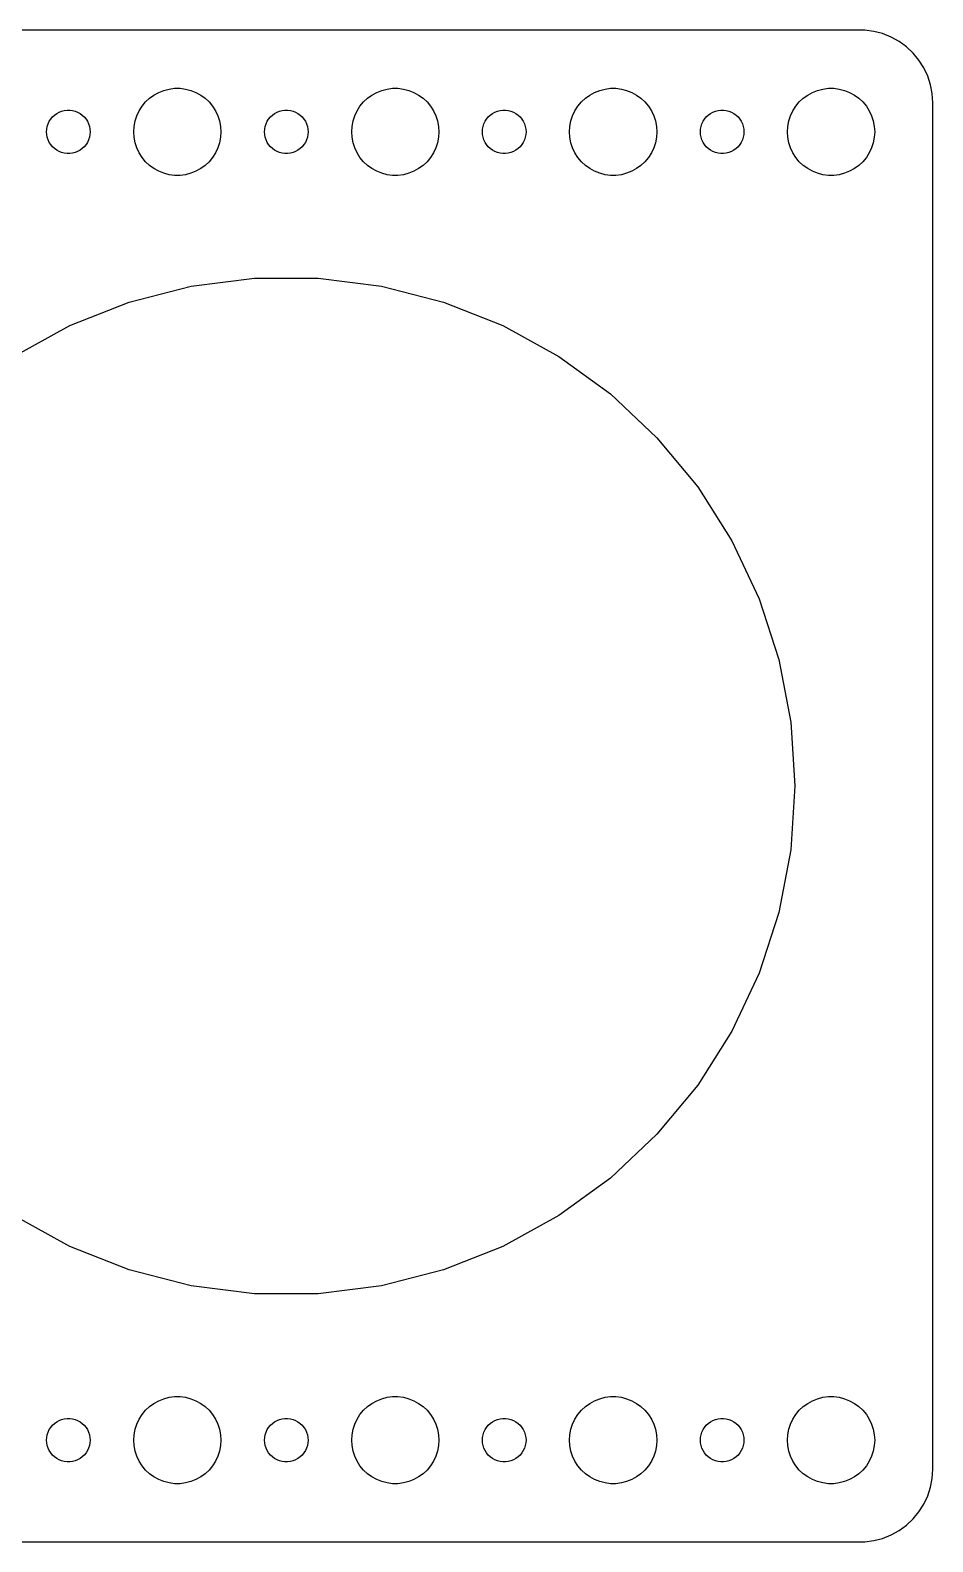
# Model space of a CAD drawing. Header units: metres. Extents: x -120 to 120, y 62 to 166.
# Drawn here: x 57.4 to 119.5, y 62 to 166 of the extents above; entities that cross this region are included whole.
import ezdxf

# ---------------------------------------------------------------- set-up
doc = ezdxf.new("R2010")
doc.units = ezdxf.units.M

msp = doc.modelspace()

# ---------------------------------------------------------------- linework, layer by layer
for p, q in [((114.814, 165.99), (-114.814, 165.99)), ((115.437, 165.911), (114.814, 165.99)), ((116.045, 165.755), (115.437, 165.911)), ((116.629, 165.524), (116.045, 165.755)), ((117.179, 165.222), (116.629, 165.524)), ((117.687, 164.853), (117.179, 165.222)), ((118.145, 164.423), (117.687, 164.853)), ((118.545, 163.939), (118.145, 164.423)), ((118.882, 163.409), (118.545, 163.939)), ((119.149, 162.841), (118.882, 163.409)), ((119.343, 162.243), (119.149, 162.841)), ((119.461, 161.627), (119.343, 162.243)), ((65.3131, 161.054), (65.5877, 161.312)), ((65.5877, 161.312), (65.8925, 161.533)), ((65.8925, 161.533), (66.2227, 161.714)), ((66.2227, 161.714), (66.573, 161.853)), ((66.573, 161.853), (66.9379, 161.947)), ((66.9379, 161.947), (67.3116, 161.994)), ((67.3116, 161.994), (67.6884, 161.994)), ((67.6884, 161.994), (68.0621, 161.947)), ((68.0621, 161.947), (68.427, 161.853)), ((68.427, 161.853), (68.7773, 161.714)), ((68.7773, 161.714), (69.1075, 161.533)), ((69.1075, 161.533), (69.4123, 161.312)), ((69.4123, 161.312), (69.6869, 161.054)), ((80.3131, 161.054), (80.5877, 161.312)), ((80.5877, 161.312), (80.8925, 161.533)), ((80.8925, 161.533), (81.2227, 161.714)), ((81.2227, 161.714), (81.573, 161.853)), ((81.573, 161.853), (81.9379, 161.947)), ((81.9379, 161.947), (82.3116, 161.994)), ((82.3116, 161.994), (82.6884, 161.994)), ((82.6884, 161.994), (83.0621, 161.947)), ((83.0621, 161.947), (83.427, 161.853)), ((83.427, 161.853), (83.7773, 161.714)), ((83.7773, 161.714), (84.1075, 161.533)), ((84.1075, 161.533), (84.4123, 161.312)), ((84.4123, 161.312), (84.6869, 161.054)), ((95.3131, 161.054), (95.5877, 161.312)), ((95.5877, 161.312), (95.8925, 161.533)), ((95.8925, 161.533), (96.2227, 161.714)), ((96.2227, 161.714), (96.573, 161.853)), ((96.573, 161.853), (96.9379, 161.947)), ((96.9379, 161.947), (97.3116, 161.994)), ((97.3116, 161.994), (97.6884, 161.994)), ((97.6884, 161.994), (98.0621, 161.947)), ((98.0621, 161.947), (98.427, 161.853)), ((98.427, 161.853), (98.7773, 161.714)), ((98.7773, 161.714), (99.1075, 161.533)), ((99.1075, 161.533), (99.4123, 161.312)), ((99.4123, 161.312), (99.6869, 161.054)), ((110.313, 161.054), (110.588, 161.312)), ((110.588, 161.312), (110.893, 161.533)), ((110.893, 161.533), (111.223, 161.714)), ((111.223, 161.714), (111.573, 161.853)), ((111.573, 161.853), (111.938, 161.947)), ((111.938, 161.947), (112.312, 161.994)), ((112.312, 161.994), (112.688, 161.994)), ((112.688, 161.994), (113.062, 161.947)), ((113.062, 161.947), (113.427, 161.853)), ((113.427, 161.853), (113.777, 161.714)), ((113.777, 161.714), (114.107, 161.533)), ((114.107, 161.533), (114.412, 161.312)), ((114.412, 161.312), (114.687, 161.054)), ((119.5, 161), (119.461, 161.627)), ((58.9065, 160.027), (59.0439, 160.156)), ((59.0439, 160.156), (59.1963, 160.266)), ((59.1963, 160.266), (59.3613, 160.357)), ((59.3613, 160.357), (59.5365, 160.427)), ((59.5365, 160.427), (59.7189, 160.473)), ((59.7189, 160.473), (59.9058, 160.497)), ((59.9058, 160.497), (60.0942, 160.497)), ((60.0942, 160.497), (60.2811, 160.473)), ((60.2811, 160.473), (60.4635, 160.427)), ((60.4635, 160.427), (60.6387, 160.357)), ((60.6387, 160.357), (60.8037, 160.266)), ((60.8037, 160.266), (60.9561, 160.156)), ((60.9561, 160.156), (61.0934, 160.027)), ((64.7107, 160.104), (64.8711, 160.445)), ((64.8711, 160.445), (65.073, 160.763)), ((65.073, 160.763), (65.3131, 161.054)), ((69.6869, 161.054), (69.927, 160.763)), ((69.927, 160.763), (70.1289, 160.445)), ((70.1289, 160.445), (70.2893, 160.104)), ((73.9065, 160.027), (74.0439, 160.156)), ((74.0439, 160.156), (74.1963, 160.266)), ((74.1963, 160.266), (74.3613, 160.357)), ((74.3613, 160.357), (74.5365, 160.427)), ((74.5365, 160.427), (74.7189, 160.473)), ((74.7189, 160.473), (74.9058, 160.497)), ((74.9058, 160.497), (75.0942, 160.497)), ((75.0942, 160.497), (75.2811, 160.473)), ((75.2811, 160.473), (75.4635, 160.427)), ((75.4635, 160.427), (75.6387, 160.357)), ((75.6387, 160.357), (75.8037, 160.266)), ((75.8037, 160.266), (75.9561, 160.156)), ((75.9561, 160.156), (76.0934, 160.027)), ((79.7107, 160.104), (79.8711, 160.445)), ((79.8711, 160.445), (80.073, 160.763)), ((80.073, 160.763), (80.3131, 161.054)), ((84.6869, 161.054), (84.927, 160.763)), ((84.927, 160.763), (85.1289, 160.445)), ((85.1289, 160.445), (85.2893, 160.104)), ((88.9065, 160.027), (89.0439, 160.156)), ((89.0439, 160.156), (89.1963, 160.266)), ((89.1963, 160.266), (89.3613, 160.357)), ((89.3613, 160.357), (89.5365, 160.427)), ((89.5365, 160.427), (89.7189, 160.473)), ((89.7189, 160.473), (89.9058, 160.497)), ((89.9058, 160.497), (90.0942, 160.497)), ((90.0942, 160.497), (90.2811, 160.473)), ((90.2811, 160.473), (90.4635, 160.427)), ((90.4635, 160.427), (90.6387, 160.357)), ((90.6387, 160.357), (90.8037, 160.266)), ((90.8037, 160.266), (90.9561, 160.156)), ((90.9561, 160.156), (91.0934, 160.027)), ((94.7107, 160.104), (94.8711, 160.445)), ((94.8711, 160.445), (95.073, 160.763)), ((95.073, 160.763), (95.3131, 161.054)), ((99.6869, 161.054), (99.927, 160.763)), ((99.927, 160.763), (100.129, 160.445)), ((100.129, 160.445), (100.289, 160.104)), ((103.907, 160.027), (104.044, 160.156)), ((104.044, 160.156), (104.196, 160.266)), ((104.196, 160.266), (104.361, 160.357)), ((104.361, 160.357), (104.536, 160.427)), ((104.536, 160.427), (104.719, 160.473)), ((104.719, 160.473), (104.906, 160.497)), ((104.906, 160.497), (105.094, 160.497)), ((105.094, 160.497), (105.281, 160.473)), ((105.281, 160.473), (105.464, 160.427)), ((105.464, 160.427), (105.639, 160.357)), ((105.639, 160.357), (105.804, 160.266)), ((105.804, 160.266), (105.956, 160.156)), ((105.956, 160.156), (106.093, 160.027)), ((109.711, 160.104), (109.871, 160.445)), ((109.871, 160.445), (110.073, 160.763)), ((110.073, 160.763), (110.313, 161.054)), ((114.687, 161.054), (114.927, 160.763)), ((114.927, 160.763), (115.129, 160.445)), ((115.129, 160.445), (115.289, 160.104)), ((119.5, 67), (119.5, 161)), ((58.5, 159), (58.5118, 159.188)), ((58.5118, 159.188), (58.5471, 159.373)), ((58.5471, 159.373), (58.6053, 159.552)), ((58.6053, 159.552), (58.6855, 159.723)), ((58.6855, 159.723), (58.7865, 159.882)), ((58.7865, 159.882), (58.9065, 160.027)), ((61.0934, 160.027), (61.2135, 159.882)), ((61.2135, 159.882), (61.3145, 159.723)), ((61.3145, 159.723), (61.3947, 159.552)), ((61.3947, 159.552), (61.4529, 159.373)), ((61.4529, 159.373), (61.4882, 159.188)), ((61.4882, 159.188), (61.5, 159)), ((64.5, 159), (64.5237, 159.376)), ((64.5237, 159.376), (64.5943, 159.746)), ((64.5943, 159.746), (64.7107, 160.104)), ((70.2893, 160.104), (70.4057, 159.746)), ((70.4057, 159.746), (70.4763, 159.376)), ((70.4763, 159.376), (70.5, 159)), ((73.5, 159), (73.5118, 159.188)), ((73.5118, 159.188), (73.5471, 159.373)), ((73.5471, 159.373), (73.6053, 159.552)), ((73.6053, 159.552), (73.6855, 159.723)), ((73.6855, 159.723), (73.7865, 159.882)), ((73.7865, 159.882), (73.9065, 160.027)), ((76.0934, 160.027), (76.2135, 159.882)), ((76.2135, 159.882), (76.3145, 159.723)), ((76.3145, 159.723), (76.3947, 159.552)), ((76.3947, 159.552), (76.4529, 159.373)), ((76.4529, 159.373), (76.4882, 159.188)), ((76.4882, 159.188), (76.5, 159)), ((79.5, 159), (79.5237, 159.376)), ((79.5237, 159.376), (79.5943, 159.746)), ((79.5943, 159.746), (79.7107, 160.104)), ((85.2893, 160.104), (85.4057, 159.746)), ((85.4057, 159.746), (85.4763, 159.376)), ((85.4763, 159.376), (85.5, 159)), ((88.5, 159), (88.5118, 159.188)), ((88.5118, 159.188), (88.5471, 159.373)), ((88.5471, 159.373), (88.6053, 159.552)), ((88.6053, 159.552), (88.6855, 159.723)), ((88.6855, 159.723), (88.7865, 159.882)), ((88.7865, 159.882), (88.9065, 160.027)), ((91.0934, 160.027), (91.2135, 159.882)), ((91.2135, 159.882), (91.3145, 159.723)), ((91.3145, 159.723), (91.3947, 159.552)), ((91.3947, 159.552), (91.4529, 159.373)), ((91.4529, 159.373), (91.4882, 159.188)), ((91.4882, 159.188), (91.5, 159)), ((94.5, 159), (94.5237, 159.376)), ((94.5237, 159.376), (94.5943, 159.746)), ((94.5943, 159.746), (94.7107, 160.104)), ((100.289, 160.104), (100.406, 159.746)), ((100.406, 159.746), (100.476, 159.376)), ((100.476, 159.376), (100.5, 159)), ((103.5, 159), (103.512, 159.188)), ((103.512, 159.188), (103.547, 159.373)), ((103.547, 159.373), (103.605, 159.552)), ((103.605, 159.552), (103.686, 159.723)), ((103.686, 159.723), (103.786, 159.882)), ((103.786, 159.882), (103.907, 160.027)), ((106.093, 160.027), (106.214, 159.882)), ((106.214, 159.882), (106.314, 159.723)), ((106.314, 159.723), (106.395, 159.552)), ((106.395, 159.552), (106.453, 159.373)), ((106.453, 159.373), (106.488, 159.188)), ((106.488, 159.188), (106.5, 159)), ((109.5, 159), (109.524, 159.376)), ((109.524, 159.376), (109.594, 159.746)), ((109.594, 159.746), (109.711, 160.104)), ((115.289, 160.104), (115.406, 159.746)), ((115.406, 159.746), (115.476, 159.376)), ((115.476, 159.376), (115.5, 159)), ((58.5118, 158.812), (58.5, 159)), ((58.5471, 158.627), (58.5118, 158.812)), ((58.6053, 158.448), (58.5471, 158.627)), ((58.6855, 158.277), (58.6053, 158.448)), ((58.7865, 158.118), (58.6855, 158.277)), ((58.9065, 157.973), (58.7865, 158.118)), ((61.2135, 158.118), (61.0934, 157.973)), ((61.3145, 158.277), (61.2135, 158.118)), ((61.3947, 158.448), (61.3145, 158.277)), ((61.4529, 158.627), (61.3947, 158.448)), ((61.4882, 158.812), (61.4529, 158.627)), ((61.5, 159), (61.4882, 158.812)), ((64.5237, 158.624), (64.5, 159)), ((64.5943, 158.254), (64.5237, 158.624)), ((64.7107, 157.896), (64.5943, 158.254)), ((70.4057, 158.254), (70.2893, 157.896)), ((70.4763, 158.624), (70.4057, 158.254)), ((70.5, 159), (70.4763, 158.624)), ((73.5118, 158.812), (73.5, 159)), ((73.5471, 158.627), (73.5118, 158.812)), ((73.6053, 158.448), (73.5471, 158.627)), ((73.6855, 158.277), (73.6053, 158.448)), ((73.7865, 158.118), (73.6855, 158.277)), ((73.9065, 157.973), (73.7865, 158.118)), ((76.2135, 158.118), (76.0934, 157.973)), ((76.3145, 158.277), (76.2135, 158.118)), ((76.3947, 158.448), (76.3145, 158.277)), ((76.4529, 158.627), (76.3947, 158.448)), ((76.4882, 158.812), (76.4529, 158.627)), ((76.5, 159), (76.4882, 158.812)), ((79.5237, 158.624), (79.5, 159)), ((79.5943, 158.254), (79.5237, 158.624)), ((79.7107, 157.896), (79.5943, 158.254)), ((85.4057, 158.254), (85.2893, 157.896)), ((85.4763, 158.624), (85.4057, 158.254)), ((85.5, 159), (85.4763, 158.624)), ((88.5118, 158.812), (88.5, 159)), ((88.5471, 158.627), (88.5118, 158.812)), ((88.6053, 158.448), (88.5471, 158.627)), ((88.6855, 158.277), (88.6053, 158.448)), ((88.7865, 158.118), (88.6855, 158.277)), ((88.9065, 157.973), (88.7865, 158.118)), ((91.2135, 158.118), (91.0934, 157.973)), ((91.3145, 158.277), (91.2135, 158.118)), ((91.3947, 158.448), (91.3145, 158.277)), ((91.4529, 158.627), (91.3947, 158.448)), ((91.4882, 158.812), (91.4529, 158.627)), ((91.5, 159), (91.4882, 158.812)), ((94.5237, 158.624), (94.5, 159)), ((94.5943, 158.254), (94.5237, 158.624)), ((94.7107, 157.896), (94.5943, 158.254)), ((100.406, 158.254), (100.289, 157.896)), ((100.476, 158.624), (100.406, 158.254)), ((100.5, 159), (100.476, 158.624)), ((103.512, 158.812), (103.5, 159)), ((103.547, 158.627), (103.512, 158.812)), ((103.605, 158.448), (103.547, 158.627)), ((103.686, 158.277), (103.605, 158.448)), ((103.786, 158.118), (103.686, 158.277)), ((103.907, 157.973), (103.786, 158.118)), ((106.214, 158.118), (106.093, 157.973)), ((106.314, 158.277), (106.214, 158.118)), ((106.395, 158.448), (106.314, 158.277)), ((106.453, 158.627), (106.395, 158.448)), ((106.488, 158.812), (106.453, 158.627)), ((106.5, 159), (106.488, 158.812)), ((109.524, 158.624), (109.5, 159)), ((109.594, 158.254), (109.524, 158.624)), ((109.711, 157.896), (109.594, 158.254)), ((115.406, 158.254), (115.289, 157.896)), ((115.476, 158.624), (115.406, 158.254)), ((115.5, 159), (115.476, 158.624)), ((59.0439, 157.844), (58.9065, 157.973)), ((59.1963, 157.734), (59.0439, 157.844)), ((59.3613, 157.643), (59.1963, 157.734)), ((59.5365, 157.573), (59.3613, 157.643)), ((59.7189, 157.527), (59.5365, 157.573)), ((59.9058, 157.503), (59.7189, 157.527)), ((60.0942, 157.503), (59.9058, 157.503)), ((60.2811, 157.527), (60.0942, 157.503)), ((60.4635, 157.573), (60.2811, 157.527)), ((60.6387, 157.643), (60.4635, 157.573)), ((60.8037, 157.734), (60.6387, 157.643)), ((60.9561, 157.844), (60.8037, 157.734)), ((61.0934, 157.973), (60.9561, 157.844)), ((64.8711, 157.555), (64.7107, 157.896)), ((65.073, 157.237), (64.8711, 157.555)), ((65.3131, 156.946), (65.073, 157.237)), ((69.927, 157.237), (69.6869, 156.946)), ((70.1289, 157.555), (69.927, 157.237)), ((70.2893, 157.896), (70.1289, 157.555)), ((74.0439, 157.844), (73.9065, 157.973)), ((74.1963, 157.734), (74.0439, 157.844)), ((74.3613, 157.643), (74.1963, 157.734)), ((74.5365, 157.573), (74.3613, 157.643)), ((74.7189, 157.527), (74.5365, 157.573)), ((74.9058, 157.503), (74.7189, 157.527)), ((75.0942, 157.503), (74.9058, 157.503)), ((75.2811, 157.527), (75.0942, 157.503)), ((75.4635, 157.573), (75.2811, 157.527)), ((75.6387, 157.643), (75.4635, 157.573)), ((75.8037, 157.734), (75.6387, 157.643)), ((75.9561, 157.844), (75.8037, 157.734)), ((76.0934, 157.973), (75.9561, 157.844)), ((79.8711, 157.555), (79.7107, 157.896)), ((80.073, 157.237), (79.8711, 157.555)), ((80.3131, 156.946), (80.073, 157.237)), ((84.927, 157.237), (84.6869, 156.946)), ((85.1289, 157.555), (84.927, 157.237)), ((85.2893, 157.896), (85.1289, 157.555)), ((89.0439, 157.844), (88.9065, 157.973)), ((89.1963, 157.734), (89.0439, 157.844)), ((89.3613, 157.643), (89.1963, 157.734)), ((89.5365, 157.573), (89.3613, 157.643)), ((89.7189, 157.527), (89.5365, 157.573)), ((89.9058, 157.503), (89.7189, 157.527)), ((90.0942, 157.503), (89.9058, 157.503)), ((90.2811, 157.527), (90.0942, 157.503)), ((90.4635, 157.573), (90.2811, 157.527)), ((90.6387, 157.643), (90.4635, 157.573)), ((90.8037, 157.734), (90.6387, 157.643)), ((90.9561, 157.844), (90.8037, 157.734)), ((91.0934, 157.973), (90.9561, 157.844)), ((94.8711, 157.555), (94.7107, 157.896)), ((95.073, 157.237), (94.8711, 157.555)), ((95.3131, 156.946), (95.073, 157.237)), ((99.927, 157.237), (99.6869, 156.946)), ((100.129, 157.555), (99.927, 157.237)), ((100.289, 157.896), (100.129, 157.555)), ((104.044, 157.844), (103.907, 157.973)), ((104.196, 157.734), (104.044, 157.844)), ((104.361, 157.643), (104.196, 157.734)), ((104.536, 157.573), (104.361, 157.643)), ((104.719, 157.527), (104.536, 157.573)), ((104.906, 157.503), (104.719, 157.527)), ((105.094, 157.503), (104.906, 157.503)), ((105.281, 157.527), (105.094, 157.503)), ((105.464, 157.573), (105.281, 157.527)), ((105.639, 157.643), (105.464, 157.573)), ((105.804, 157.734), (105.639, 157.643)), ((105.956, 157.844), (105.804, 157.734)), ((106.093, 157.973), (105.956, 157.844)), ((109.871, 157.555), (109.711, 157.896)), ((110.073, 157.237), (109.871, 157.555)), ((110.313, 156.946), (110.073, 157.237)), ((114.927, 157.237), (114.687, 156.946)), ((115.129, 157.555), (114.927, 157.237)), ((115.289, 157.896), (115.129, 157.555)), ((65.5877, 156.688), (65.3131, 156.946)), ((65.8925, 156.467), (65.5877, 156.688)), ((66.2227, 156.286), (65.8925, 156.467)), ((66.573, 156.147), (66.2227, 156.286)), ((66.9379, 156.053), (66.573, 156.147)), ((67.3116, 156.006), (66.9379, 156.053)), ((67.6884, 156.006), (67.3116, 156.006)), ((68.0621, 156.053), (67.6884, 156.006)), ((68.427, 156.147), (68.0621, 156.053)), ((68.7773, 156.286), (68.427, 156.147)), ((69.1075, 156.467), (68.7773, 156.286)), ((69.4123, 156.688), (69.1075, 156.467)), ((69.6869, 156.946), (69.4123, 156.688)), ((80.5877, 156.688), (80.3131, 156.946)), ((80.8925, 156.467), (80.5877, 156.688)), ((81.2227, 156.286), (80.8925, 156.467)), ((81.573, 156.147), (81.2227, 156.286)), ((81.9379, 156.053), (81.573, 156.147)), ((82.3116, 156.006), (81.9379, 156.053)), ((82.6884, 156.006), (82.3116, 156.006)), ((83.0621, 156.053), (82.6884, 156.006)), ((83.427, 156.147), (83.0621, 156.053)), ((83.7773, 156.286), (83.427, 156.147)), ((84.1075, 156.467), (83.7773, 156.286)), ((84.4123, 156.688), (84.1075, 156.467)), ((84.6869, 156.946), (84.4123, 156.688)), ((95.5877, 156.688), (95.3131, 156.946)), ((95.8925, 156.467), (95.5877, 156.688)), ((96.2227, 156.286), (95.8925, 156.467)), ((96.573, 156.147), (96.2227, 156.286)), ((96.9379, 156.053), (96.573, 156.147)), ((97.3116, 156.006), (96.9379, 156.053)), ((97.6884, 156.006), (97.3116, 156.006)), ((98.0621, 156.053), (97.6884, 156.006)), ((98.427, 156.147), (98.0621, 156.053)), ((98.7773, 156.286), (98.427, 156.147)), ((99.1075, 156.467), (98.7773, 156.286)), ((99.4123, 156.688), (99.1075, 156.467)), ((99.6869, 156.946), (99.4123, 156.688)), ((110.588, 156.688), (110.313, 156.946)), ((110.893, 156.467), (110.588, 156.688)), ((111.223, 156.286), (110.893, 156.467)), ((111.573, 156.147), (111.223, 156.286)), ((111.938, 156.053), (111.573, 156.147)), ((112.312, 156.006), (111.938, 156.053)), ((112.688, 156.006), (112.312, 156.006)), ((113.062, 156.053), (112.688, 156.006)), ((113.427, 156.147), (113.062, 156.053)), ((113.777, 156.286), (113.427, 156.147)), ((114.107, 156.467), (113.777, 156.286)), ((114.412, 156.688), (114.107, 156.467)), ((114.687, 156.946), (114.412, 156.688)), ((68.4417, 148.38), (72.8023, 148.931)), ((72.8023, 148.931), (77.1977, 148.931)), ((77.1977, 148.931), (81.5583, 148.38)), ((64.1844, 147.287), (68.4417, 148.38)), ((81.5583, 148.38), (85.8156, 147.287)), ((60.0977, 145.669), (64.1844, 147.287)), ((85.8156, 147.287), (89.9023, 145.669)), ((56.2461, 143.551), (60.0977, 145.669)), ((89.9023, 145.669), (93.7539, 143.551)), ((93.7539, 143.551), (97.3098, 140.968)), ((97.3098, 140.968), (100.514, 137.959)), ((100.514, 137.959), (103.316, 134.572)), ((103.316, 134.572), (105.671, 130.861)), ((105.671, 130.861), (107.542, 126.884)), ((107.542, 126.884), (108.9, 122.704)), ((108.9, 122.704), (109.724, 118.387)), ((109.724, 118.387), (110, 114)), ((110, 114), (109.724, 109.613)), ((109.724, 109.613), (108.9, 105.296)), ((108.9, 105.296), (107.542, 101.116)), ((107.542, 101.116), (105.671, 97.1386)), ((105.671, 97.1386), (103.316, 93.4275)), ((103.316, 93.4275), (100.514, 90.0409)), ((100.514, 90.0409), (97.3098, 87.032)), ((97.3098, 87.032), (93.7539, 84.4485)), ((60.0977, 82.3311), (56.2461, 84.4485)), ((93.7539, 84.4485), (89.9023, 82.3311)), ((64.1844, 80.713), (60.0977, 82.3311)), ((89.9023, 82.3311), (85.8156, 80.713)), ((68.4417, 79.6199), (64.1844, 80.713)), ((85.8156, 80.713), (81.5583, 79.6199)), ((72.8023, 79.0691), (68.4417, 79.6199)), ((77.1977, 79.0691), (72.8023, 79.0691)), ((81.5583, 79.6199), (77.1977, 79.0691)), ((66.2227, 71.7145), (66.573, 71.8532)), ((66.573, 71.8532), (66.9379, 71.9469)), ((66.9379, 71.9469), (67.3116, 71.9941)), ((67.3116, 71.9941), (67.6884, 71.9941)), ((67.6884, 71.9941), (68.0621, 71.9469)), ((68.0621, 71.9469), (68.427, 71.8532)), ((68.427, 71.8532), (68.7773, 71.7145)), ((81.2227, 71.7145), (81.573, 71.8532)), ((81.573, 71.8532), (81.9379, 71.9469)), ((81.9379, 71.9469), (82.3116, 71.9941)), ((82.3116, 71.9941), (82.6884, 71.9941)), ((82.6884, 71.9941), (83.0621, 71.9469)), ((83.0621, 71.9469), (83.427, 71.8532)), ((83.427, 71.8532), (83.7773, 71.7145)), ((96.2227, 71.7145), (96.573, 71.8532)), ((96.573, 71.8532), (96.9379, 71.9469)), ((96.9379, 71.9469), (97.3116, 71.9941)), ((97.3116, 71.9941), (97.6884, 71.9941)), ((97.6884, 71.9941), (98.0621, 71.9469)), ((98.0621, 71.9469), (98.427, 71.8532)), ((98.427, 71.8532), (98.7773, 71.7145)), ((111.223, 71.7145), (111.573, 71.8532)), ((111.573, 71.8532), (111.938, 71.9469)), ((111.938, 71.9469), (112.312, 71.9941)), ((112.312, 71.9941), (112.688, 71.9941)), ((112.688, 71.9941), (113.062, 71.9469)), ((113.062, 71.9469), (113.427, 71.8532)), ((113.427, 71.8532), (113.777, 71.7145)), ((64.8711, 70.4453), (65.073, 70.7634)), ((65.073, 70.7634), (65.3131, 71.0536)), ((65.3131, 71.0536), (65.5877, 71.3115)), ((65.5877, 71.3115), (65.8925, 71.533)), ((65.8925, 71.533), (66.2227, 71.7145)), ((68.7773, 71.7145), (69.1075, 71.533)), ((69.1075, 71.533), (69.4123, 71.3115)), ((69.4123, 71.3115), (69.6869, 71.0536)), ((69.6869, 71.0536), (69.927, 70.7634)), ((69.927, 70.7634), (70.1289, 70.4453)), ((79.8711, 70.4453), (80.073, 70.7634)), ((80.073, 70.7634), (80.3131, 71.0536)), ((80.3131, 71.0536), (80.5877, 71.3115)), ((80.5877, 71.3115), (80.8925, 71.533)), ((80.8925, 71.533), (81.2227, 71.7145)), ((83.7773, 71.7145), (84.1075, 71.533)), ((84.1075, 71.533), (84.4123, 71.3115)), ((84.4123, 71.3115), (84.6869, 71.0536)), ((84.6869, 71.0536), (84.927, 70.7634)), ((84.927, 70.7634), (85.1289, 70.4453)), ((94.8711, 70.4453), (95.073, 70.7634)), ((95.073, 70.7634), (95.3131, 71.0536)), ((95.3131, 71.0536), (95.5877, 71.3115)), ((95.5877, 71.3115), (95.8925, 71.533)), ((95.8925, 71.533), (96.2227, 71.7145)), ((98.7773, 71.7145), (99.1075, 71.533)), ((99.1075, 71.533), (99.4123, 71.3115)), ((99.4123, 71.3115), (99.6869, 71.0536)), ((99.6869, 71.0536), (99.927, 70.7634)), ((99.927, 70.7634), (100.129, 70.4453)), ((109.871, 70.4453), (110.073, 70.7634)), ((110.073, 70.7634), (110.313, 71.0536)), ((110.313, 71.0536), (110.588, 71.3115)), ((110.588, 71.3115), (110.893, 71.533)), ((110.893, 71.533), (111.223, 71.7145)), ((113.777, 71.7145), (114.107, 71.533)), ((114.107, 71.533), (114.412, 71.3115)), ((114.412, 71.3115), (114.687, 71.0536)), ((114.687, 71.0536), (114.927, 70.7634)), ((114.927, 70.7634), (115.129, 70.4453)), ((58.6053, 69.5522), (58.6855, 69.7226)), ((58.6855, 69.7226), (58.7865, 69.8817)), ((58.7865, 69.8817), (58.9065, 70.0268)), ((58.9065, 70.0268), (59.0439, 70.1558)), ((59.0439, 70.1558), (59.1963, 70.2665)), ((59.1963, 70.2665), (59.3613, 70.3572)), ((59.3613, 70.3572), (59.5365, 70.4266)), ((59.5365, 70.4266), (59.7189, 70.4734)), ((59.7189, 70.4734), (59.9058, 70.497)), ((59.9058, 70.497), (60.0942, 70.497)), ((60.0942, 70.497), (60.2811, 70.4734)), ((60.2811, 70.4734), (60.4635, 70.4266)), ((60.4635, 70.4266), (60.6387, 70.3572)), ((60.6387, 70.3572), (60.8037, 70.2665)), ((60.8037, 70.2665), (60.9561, 70.1558)), ((60.9561, 70.1558), (61.0934, 70.0268)), ((61.0934, 70.0268), (61.2135, 69.8817)), ((61.2135, 69.8817), (61.3145, 69.7226)), ((61.3145, 69.7226), (61.3947, 69.5522)), ((64.5237, 69.376), (64.5943, 69.7461)), ((64.5943, 69.7461), (64.7107, 70.1044)), ((64.7107, 70.1044), (64.8711, 70.4453)), ((70.1289, 70.4453), (70.2893, 70.1044)), ((70.2893, 70.1044), (70.4057, 69.7461)), ((70.4057, 69.7461), (70.4763, 69.376)), ((73.6053, 69.5522), (73.6855, 69.7226)), ((73.6855, 69.7226), (73.7865, 69.8817)), ((73.7865, 69.8817), (73.9065, 70.0268)), ((73.9065, 70.0268), (74.0439, 70.1558)), ((74.0439, 70.1558), (74.1963, 70.2665)), ((74.1963, 70.2665), (74.3613, 70.3572)), ((74.3613, 70.3572), (74.5365, 70.4266)), ((74.5365, 70.4266), (74.7189, 70.4734)), ((74.7189, 70.4734), (74.9058, 70.497)), ((74.9058, 70.497), (75.0942, 70.497)), ((75.0942, 70.497), (75.2811, 70.4734)), ((75.2811, 70.4734), (75.4635, 70.4266)), ((75.4635, 70.4266), (75.6387, 70.3572)), ((75.6387, 70.3572), (75.8037, 70.2665)), ((75.8037, 70.2665), (75.9561, 70.1558)), ((75.9561, 70.1558), (76.0934, 70.0268)), ((76.0934, 70.0268), (76.2135, 69.8817)), ((76.2135, 69.8817), (76.3145, 69.7226)), ((76.3145, 69.7226), (76.3947, 69.5522)), ((79.5237, 69.376), (79.5943, 69.7461)), ((79.5943, 69.7461), (79.7107, 70.1044)), ((79.7107, 70.1044), (79.8711, 70.4453)), ((85.1289, 70.4453), (85.2893, 70.1044)), ((85.2893, 70.1044), (85.4057, 69.7461)), ((85.4057, 69.7461), (85.4763, 69.376)), ((88.6053, 69.5522), (88.6855, 69.7226)), ((88.6855, 69.7226), (88.7865, 69.8817)), ((88.7865, 69.8817), (88.9065, 70.0268)), ((88.9065, 70.0268), (89.0439, 70.1558)), ((89.0439, 70.1558), (89.1963, 70.2665)), ((89.1963, 70.2665), (89.3613, 70.3572)), ((89.3613, 70.3572), (89.5365, 70.4266)), ((89.5365, 70.4266), (89.7189, 70.4734)), ((89.7189, 70.4734), (89.9058, 70.497)), ((89.9058, 70.497), (90.0942, 70.497)), ((90.0942, 70.497), (90.2811, 70.4734)), ((90.2811, 70.4734), (90.4635, 70.4266)), ((90.4635, 70.4266), (90.6387, 70.3572)), ((90.6387, 70.3572), (90.8037, 70.2665)), ((90.8037, 70.2665), (90.9561, 70.1558)), ((90.9561, 70.1558), (91.0934, 70.0268)), ((91.0934, 70.0268), (91.2135, 69.8817)), ((91.2135, 69.8817), (91.3145, 69.7226)), ((91.3145, 69.7226), (91.3947, 69.5522)), ((94.5237, 69.376), (94.5943, 69.7461)), ((94.5943, 69.7461), (94.7107, 70.1044)), ((94.7107, 70.1044), (94.8711, 70.4453)), ((100.129, 70.4453), (100.289, 70.1044)), ((100.289, 70.1044), (100.406, 69.7461)), ((100.406, 69.7461), (100.476, 69.376)), ((103.605, 69.5522), (103.686, 69.7226)), ((103.686, 69.7226), (103.786, 69.8817)), ((103.786, 69.8817), (103.907, 70.0268)), ((103.907, 70.0268), (104.044, 70.1558)), ((104.044, 70.1558), (104.196, 70.2665)), ((104.196, 70.2665), (104.361, 70.3572)), ((104.361, 70.3572), (104.536, 70.4266)), ((104.536, 70.4266), (104.719, 70.4734)), ((104.719, 70.4734), (104.906, 70.497)), ((104.906, 70.497), (105.094, 70.497)), ((105.094, 70.497), (105.281, 70.4734)), ((105.281, 70.4734), (105.464, 70.4266)), ((105.464, 70.4266), (105.639, 70.3572)), ((105.639, 70.3572), (105.804, 70.2665)), ((105.804, 70.2665), (105.956, 70.1558)), ((105.956, 70.1558), (106.093, 70.0268)), ((106.093, 70.0268), (106.214, 69.8817)), ((106.214, 69.8817), (106.314, 69.7226)), ((106.314, 69.7226), (106.395, 69.5522)), ((109.524, 69.376), (109.594, 69.7461)), ((109.594, 69.7461), (109.711, 70.1044)), ((109.711, 70.1044), (109.871, 70.4453)), ((115.129, 70.4453), (115.289, 70.1044)), ((115.289, 70.1044), (115.406, 69.7461)), ((115.406, 69.7461), (115.476, 69.376)), ((58.5, 69), (58.5118, 69.188)), ((58.5118, 68.812), (58.5, 69)), ((58.5118, 69.188), (58.5471, 69.373)), ((58.5471, 68.627), (58.5118, 68.812)), ((58.5471, 69.373), (58.6053, 69.5522)), ((58.6053, 68.4478), (58.5471, 68.627)), ((61.3947, 69.5522), (61.4529, 69.373)), ((61.4529, 68.627), (61.3947, 68.4478)), ((61.4529, 69.373), (61.4882, 69.188)), ((61.4882, 68.812), (61.4529, 68.627)), ((61.4882, 69.188), (61.5, 69)), ((61.5, 69), (61.4882, 68.812)), ((64.5, 69), (64.5237, 69.376)), ((64.5237, 68.624), (64.5, 69)), ((70.4763, 69.376), (70.5, 69)), ((70.5, 69), (70.4763, 68.624)), ((73.5, 69), (73.5118, 69.188)), ((73.5118, 68.812), (73.5, 69)), ((73.5118, 69.188), (73.5471, 69.373)), ((73.5471, 68.627), (73.5118, 68.812)), ((73.5471, 69.373), (73.6053, 69.5522)), ((73.6053, 68.4478), (73.5471, 68.627)), ((76.3947, 69.5522), (76.4529, 69.373)), ((76.4529, 68.627), (76.3947, 68.4478)), ((76.4529, 69.373), (76.4882, 69.188)), ((76.4882, 68.812), (76.4529, 68.627)), ((76.4882, 69.188), (76.5, 69)), ((76.5, 69), (76.4882, 68.812)), ((79.5, 69), (79.5237, 69.376)), ((79.5237, 68.624), (79.5, 69)), ((85.4763, 69.376), (85.5, 69)), ((85.5, 69), (85.4763, 68.624)), ((88.5, 69), (88.5118, 69.188)), ((88.5118, 68.812), (88.5, 69)), ((88.5118, 69.188), (88.5471, 69.373)), ((88.5471, 68.627), (88.5118, 68.812)), ((88.5471, 69.373), (88.6053, 69.5522)), ((88.6053, 68.4478), (88.5471, 68.627)), ((91.3947, 69.5522), (91.4529, 69.373)), ((91.4529, 68.627), (91.3947, 68.4478)), ((91.4529, 69.373), (91.4882, 69.188)), ((91.4882, 68.812), (91.4529, 68.627)), ((91.4882, 69.188), (91.5, 69)), ((91.5, 69), (91.4882, 68.812)), ((94.5, 69), (94.5237, 69.376)), ((94.5237, 68.624), (94.5, 69)), ((100.476, 69.376), (100.5, 69)), ((100.5, 69), (100.476, 68.624)), ((103.5, 69), (103.512, 69.188)), ((103.512, 68.812), (103.5, 69)), ((103.512, 69.188), (103.547, 69.373)), ((103.547, 68.627), (103.512, 68.812)), ((103.547, 69.373), (103.605, 69.5522)), ((103.605, 68.4478), (103.547, 68.627)), ((106.395, 69.5522), (106.453, 69.373)), ((106.453, 68.627), (106.395, 68.4478)), ((106.453, 69.373), (106.488, 69.188)), ((106.488, 68.812), (106.453, 68.627)), ((106.488, 69.188), (106.5, 69)), ((106.5, 69), (106.488, 68.812)), ((109.5, 69), (109.524, 69.376)), ((109.524, 68.624), (109.5, 69)), ((115.476, 69.376), (115.5, 69)), ((115.5, 69), (115.476, 68.624)), ((58.6855, 68.2774), (58.6053, 68.4478)), ((58.7865, 68.1183), (58.6855, 68.2774)), ((58.9065, 67.9732), (58.7865, 68.1183)), ((59.0439, 67.8442), (58.9065, 67.9732)), ((59.1963, 67.7335), (59.0439, 67.8442)), ((59.3613, 67.6428), (59.1963, 67.7335)), ((59.5365, 67.5734), (59.3613, 67.6428)), ((60.6387, 67.6428), (60.4635, 67.5734)), ((60.8037, 67.7335), (60.6387, 67.6428)), ((60.9561, 67.8442), (60.8037, 67.7335)), ((61.0934, 67.9732), (60.9561, 67.8442)), ((61.2135, 68.1183), (61.0934, 67.9732)), ((61.3145, 68.2774), (61.2135, 68.1183)), ((61.3947, 68.4478), (61.3145, 68.2774)), ((64.5943, 68.2539), (64.5237, 68.624)), ((64.7107, 67.8956), (64.5943, 68.2539)), ((64.8711, 67.5547), (64.7107, 67.8956)), ((70.2893, 67.8956), (70.1289, 67.5547)), ((70.4057, 68.2539), (70.2893, 67.8956)), ((70.4763, 68.624), (70.4057, 68.2539)), ((73.6855, 68.2774), (73.6053, 68.4478)), ((73.7865, 68.1183), (73.6855, 68.2774)), ((73.9065, 67.9732), (73.7865, 68.1183)), ((74.0439, 67.8442), (73.9065, 67.9732)), ((74.1963, 67.7335), (74.0439, 67.8442)), ((74.3613, 67.6428), (74.1963, 67.7335)), ((74.5365, 67.5734), (74.3613, 67.6428)), ((75.6387, 67.6428), (75.4635, 67.5734)), ((75.8037, 67.7335), (75.6387, 67.6428)), ((75.9561, 67.8442), (75.8037, 67.7335)), ((76.0934, 67.9732), (75.9561, 67.8442)), ((76.2135, 68.1183), (76.0934, 67.9732)), ((76.3145, 68.2774), (76.2135, 68.1183)), ((76.3947, 68.4478), (76.3145, 68.2774)), ((79.5943, 68.2539), (79.5237, 68.624)), ((79.7107, 67.8956), (79.5943, 68.2539)), ((79.8711, 67.5547), (79.7107, 67.8956)), ((85.2893, 67.8956), (85.1289, 67.5547)), ((85.4057, 68.2539), (85.2893, 67.8956)), ((85.4763, 68.624), (85.4057, 68.2539)), ((88.6855, 68.2774), (88.6053, 68.4478)), ((88.7865, 68.1183), (88.6855, 68.2774)), ((88.9065, 67.9732), (88.7865, 68.1183)), ((89.0439, 67.8442), (88.9065, 67.9732)), ((89.1963, 67.7335), (89.0439, 67.8442)), ((89.3613, 67.6428), (89.1963, 67.7335)), ((89.5365, 67.5734), (89.3613, 67.6428)), ((90.6387, 67.6428), (90.4635, 67.5734)), ((90.8037, 67.7335), (90.6387, 67.6428)), ((90.9561, 67.8442), (90.8037, 67.7335)), ((91.0934, 67.9732), (90.9561, 67.8442)), ((91.2135, 68.1183), (91.0934, 67.9732)), ((91.3145, 68.2774), (91.2135, 68.1183)), ((91.3947, 68.4478), (91.3145, 68.2774)), ((94.5943, 68.2539), (94.5237, 68.624)), ((94.7107, 67.8956), (94.5943, 68.2539)), ((94.8711, 67.5547), (94.7107, 67.8956)), ((100.289, 67.8956), (100.129, 67.5547)), ((100.406, 68.2539), (100.289, 67.8956)), ((100.476, 68.624), (100.406, 68.2539)), ((103.686, 68.2774), (103.605, 68.4478)), ((103.786, 68.1183), (103.686, 68.2774)), ((103.907, 67.9732), (103.786, 68.1183)), ((104.044, 67.8442), (103.907, 67.9732)), ((104.196, 67.7335), (104.044, 67.8442)), ((104.361, 67.6428), (104.196, 67.7335)), ((104.536, 67.5734), (104.361, 67.6428)), ((105.639, 67.6428), (105.464, 67.5734)), ((105.804, 67.7335), (105.639, 67.6428)), ((105.956, 67.8442), (105.804, 67.7335)), ((106.093, 67.9732), (105.956, 67.8442)), ((106.214, 68.1183), (106.093, 67.9732)), ((106.314, 68.2774), (106.214, 68.1183)), ((106.395, 68.4478), (106.314, 68.2774)), ((109.594, 68.2539), (109.524, 68.624)), ((109.711, 67.8956), (109.594, 68.2539)), ((109.871, 67.5547), (109.711, 67.8956)), ((115.289, 67.8956), (115.129, 67.5547)), ((115.406, 68.2539), (115.289, 67.8956)), ((115.476, 68.624), (115.406, 68.2539)), ((59.7189, 67.5266), (59.5365, 67.5734)), ((59.9058, 67.503), (59.7189, 67.5266)), ((60.0942, 67.503), (59.9058, 67.503)), ((60.2811, 67.5266), (60.0942, 67.503)), ((60.4635, 67.5734), (60.2811, 67.5266)), ((65.073, 67.2366), (64.8711, 67.5547)), ((65.3131, 66.9464), (65.073, 67.2366)), ((65.5877, 66.6885), (65.3131, 66.9464)), ((65.8925, 66.467), (65.5877, 66.6885)), ((69.4123, 66.6885), (69.1075, 66.467)), ((69.6869, 66.9464), (69.4123, 66.6885)), ((69.927, 67.2366), (69.6869, 66.9464)), ((70.1289, 67.5547), (69.927, 67.2366)), ((74.7189, 67.5266), (74.5365, 67.5734)), ((74.9058, 67.503), (74.7189, 67.5266)), ((75.0942, 67.503), (74.9058, 67.503)), ((75.2811, 67.5266), (75.0942, 67.503)), ((75.4635, 67.5734), (75.2811, 67.5266)), ((80.073, 67.2366), (79.8711, 67.5547)), ((80.3131, 66.9464), (80.073, 67.2366)), ((80.5877, 66.6885), (80.3131, 66.9464)), ((80.8925, 66.467), (80.5877, 66.6885)), ((84.4123, 66.6885), (84.1075, 66.467)), ((84.6869, 66.9464), (84.4123, 66.6885)), ((84.927, 67.2366), (84.6869, 66.9464)), ((85.1289, 67.5547), (84.927, 67.2366)), ((89.7189, 67.5266), (89.5365, 67.5734)), ((89.9058, 67.503), (89.7189, 67.5266)), ((90.0942, 67.503), (89.9058, 67.503)), ((90.2811, 67.5266), (90.0942, 67.503)), ((90.4635, 67.5734), (90.2811, 67.5266)), ((95.073, 67.2366), (94.8711, 67.5547)), ((95.3131, 66.9464), (95.073, 67.2366)), ((95.5877, 66.6885), (95.3131, 66.9464)), ((95.8925, 66.467), (95.5877, 66.6885)), ((99.4123, 66.6885), (99.1075, 66.467)), ((99.6869, 66.9464), (99.4123, 66.6885)), ((99.927, 67.2366), (99.6869, 66.9464)), ((100.129, 67.5547), (99.927, 67.2366)), ((104.719, 67.5266), (104.536, 67.5734)), ((104.906, 67.503), (104.719, 67.5266)), ((105.094, 67.503), (104.906, 67.503)), ((105.281, 67.5266), (105.094, 67.503)), ((105.464, 67.5734), (105.281, 67.5266)), ((110.073, 67.2366), (109.871, 67.5547)), ((110.313, 66.9464), (110.073, 67.2366)), ((110.588, 66.6885), (110.313, 66.9464)), ((110.893, 66.467), (110.588, 66.6885)), ((114.412, 66.6885), (114.107, 66.467)), ((114.687, 66.9464), (114.412, 66.6885)), ((114.927, 67.2366), (114.687, 66.9464)), ((115.129, 67.5547), (114.927, 67.2366)), ((119.461, 66.3733), (119.5, 67)), ((66.2227, 66.2855), (65.8925, 66.467)), ((66.573, 66.1468), (66.2227, 66.2855)), ((66.9379, 66.0531), (66.573, 66.1468)), ((67.3116, 66.0059), (66.9379, 66.0531)), ((67.6884, 66.0059), (67.3116, 66.0059)), ((68.0621, 66.0531), (67.6884, 66.0059)), ((68.427, 66.1468), (68.0621, 66.0531)), ((68.7773, 66.2855), (68.427, 66.1468)), ((69.1075, 66.467), (68.7773, 66.2855)), ((81.2227, 66.2855), (80.8925, 66.467)), ((81.573, 66.1468), (81.2227, 66.2855)), ((81.9379, 66.0531), (81.573, 66.1468)), ((82.3116, 66.0059), (81.9379, 66.0531)), ((82.6884, 66.0059), (82.3116, 66.0059)), ((83.0621, 66.0531), (82.6884, 66.0059)), ((83.427, 66.1468), (83.0621, 66.0531)), ((83.7773, 66.2855), (83.427, 66.1468)), ((84.1075, 66.467), (83.7773, 66.2855)), ((96.2227, 66.2855), (95.8925, 66.467)), ((96.573, 66.1468), (96.2227, 66.2855)), ((96.9379, 66.0531), (96.573, 66.1468)), ((97.3116, 66.0059), (96.9379, 66.0531)), ((97.6884, 66.0059), (97.3116, 66.0059)), ((98.0621, 66.0531), (97.6884, 66.0059)), ((98.427, 66.1468), (98.0621, 66.0531)), ((98.7773, 66.2855), (98.427, 66.1468)), ((99.1075, 66.467), (98.7773, 66.2855)), ((111.223, 66.2855), (110.893, 66.467)), ((111.573, 66.1468), (111.223, 66.2855)), ((111.938, 66.0531), (111.573, 66.1468)), ((112.312, 66.0059), (111.938, 66.0531)), ((112.688, 66.0059), (112.312, 66.0059)), ((113.062, 66.0531), (112.688, 66.0059)), ((113.427, 66.1468), (113.062, 66.0531)), ((113.777, 66.2855), (113.427, 66.1468)), ((114.107, 66.467), (113.777, 66.2855)), ((119.149, 65.1594), (119.343, 65.7566)), ((119.343, 65.7566), (119.461, 66.3733)), ((118.545, 64.0611), (118.882, 64.5912)), ((118.882, 64.5912), (119.149, 65.1594)), ((117.687, 63.1474), (118.145, 63.5773)), ((118.145, 63.5773), (118.545, 64.0611)), ((116.045, 62.2447), (116.629, 62.4759)), ((116.629, 62.4759), (117.179, 62.7784)), ((117.179, 62.7784), (117.687, 63.1474)), ((-114.814, 62.0099), (114.814, 62.0099)), ((114.814, 62.0099), (115.437, 62.0886)), ((115.437, 62.0886), (116.045, 62.2447))]:
    msp.add_line(p, q)

doc.saveas('drawing.dxf')
